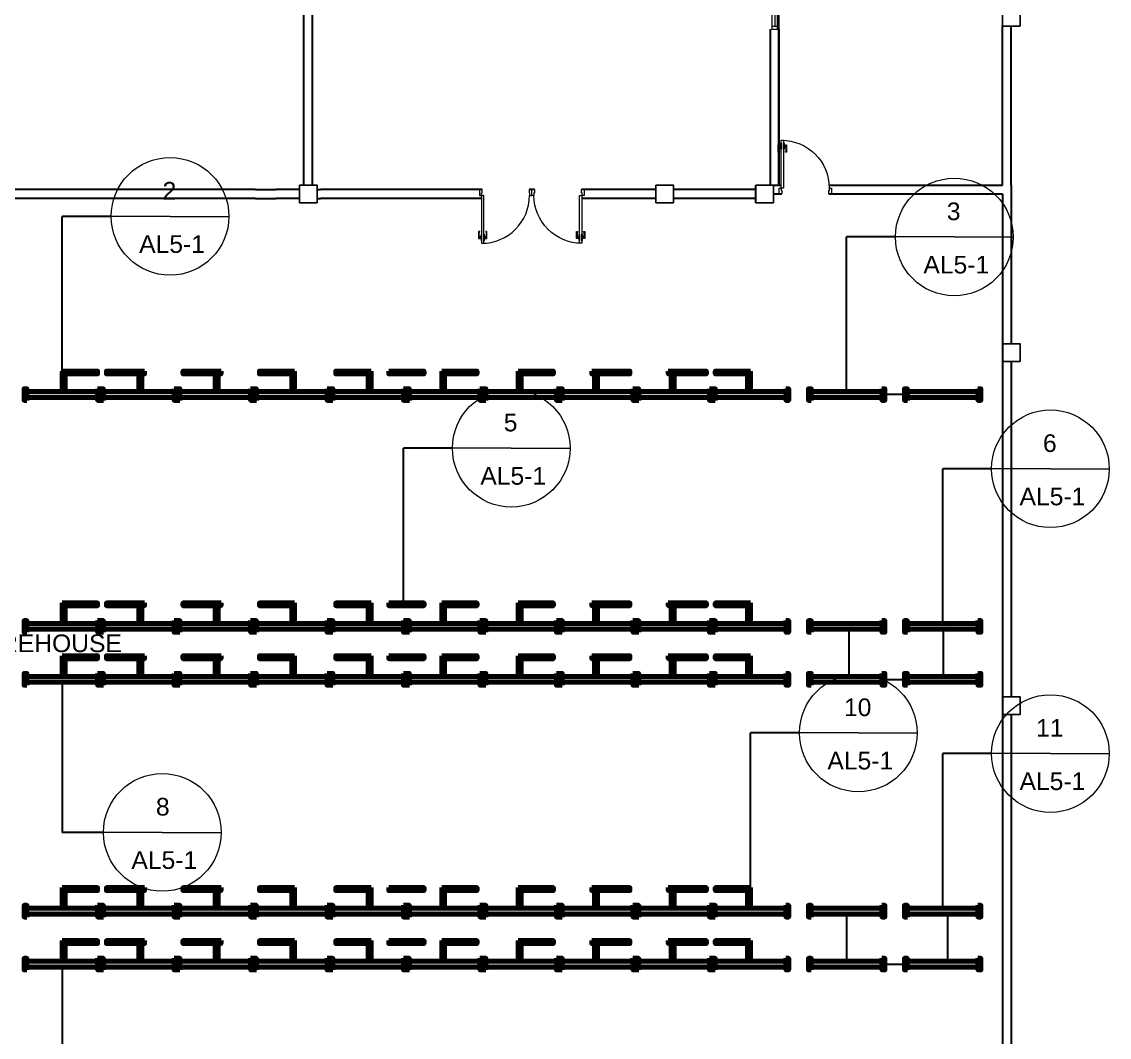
# Model space of a CAD drawing. Header units: millimetres. Extents: x 3339 to 2017737, y 4955 to 2748989.
# Drawn here: x 1320261 to 1338748, y 1545168 to 1562428 of the extents above; entities that cross this region are included whole.
import ezdxf

# ---------------------------------------------------------------- set-up
doc = ezdxf.new("R2010")
doc.units = ezdxf.units.MM
doc.header["$LTSCALE"] = 30
doc.linetypes.add('DASHEDX2', pattern=[38.1, 25.4, -12.7])
for name, color, linetype, lineweight in [('A-DETL-GENF', 92, 'Continuous', 13), ('A-DOOR', 31, 'Continuous', 13), ('A-GLAZ', 151, 'Continuous', 13), ('LIGHTING LAYOUT', 8, 'Continuous', 30), ('LL BLK', 250, 'Continuous', 211), ('LL BLK 2', 1, 'Continuous', 30), ('LL LINE', 1, 'DASHEDX2', 30), ('PANNEL', 255, 'Continuous', 5), ('T-WAL', 4, 'Continuous', 5)]:
    doc.layers.add(name, color=color, linetype=linetype, lineweight=lineweight)
doc.layers.add('POSTE', color=50, linetype='Continuous')
doc.styles.get("Standard").update_dxf_attribs({"font": 'arial.ttf'})
doc.dimstyles.new('ISO-25', dxfattribs={"dimtxt": 1000, "dimasz": 600, "dimexe": 1.25, "dimexo": 0.625, "dimtad": 1, "dimtxsty": 'Standard', "dimblk": 'ARCHTICK', "dimcen": 2.5, "dimclrd": 4, "dimadec": 0, "dimazin": 0, "dimtfac": 1, "dimtmove": 0, "dimatfit": 3, "dimfxl": 1, "dimarcsym": 0})

# ---------------------------------------------------------------- blocks, each defined once
blk = doc.blocks.new('POSTE.COM')
at = {"layer": 'POSTE'}
blk.add_lwpolyline([(-300, 300), (0, 300), (0, 0), (-300, 0)], close=True, dxfattribs=at)
blk = doc.blocks.new('POSTE bot left')
at = {"layer": 'POSTE'}
blk.add_lwpolyline([(0, 300), (300, 300), (300, 0), (0, 0)], close=True, dxfattribs=at)
blk = doc.blocks.new('Poste 3')
at = {"layer": 'POSTE'}
blk.add_lwpolyline([(0, 0), (300, 0), (300, -300), (0, -300)], close=True, dxfattribs=at)
blk = doc.blocks.new('D4')
at = {"layer": 'A-DETL-GENF'}
for p, q in [((-1072, -29), (-1072, -112)), ((-1052, -29), (-1072, -29)), ((-1060, -41), (-1072, -30)), ((-1072, -112), (-1060, -112)), ((-1059, -112), (-1072, -112)), ((-1072, -112), (-1072, -150)), ((-1072, -150), (-1059, -150)), ((-1060, -112), (-1060, -41)), ((-1060, -41), (-1052, -41)), ((-1059, -150), (-1059, -112)), ((-1059, -115), (-1059, -147)), ((-1027, -115), (-1059, -115)), ((-1059, -147), (-1027, -147)), ((-1052, -41), (-1052, -29)), ((-1021, -74), (-1027, -80)), ((-1027, -80), (-1027, -182)), ((-1027, -147), (-1027, -115)), ((-1027, -182), (-1021, -188)), ((-1021, -188), (-1021, -74)), ((-974, -80), (-981, -74)), ((-981, -74), (-981, -188)), ((-981, -188), (-974, -182)), ((-974, -182), (-974, -80)), ((-943, -115), (-974, -115)), ((-974, -115), (-974, -147)), ((-974, -147), (-943, -147)), ((-930, -29), (-949, -29)), ((-949, -29), (-949, -41)), ((-949, -41), (-941, -41)), ((-943, -112), (-943, -150)), ((-930, -112), (-943, -112)), ((-943, -147), (-943, -115)), ((-943, -150), (-930, -150)), ((-941, -41), (-930, -30)), ((-941, -41), (-941, -112)), ((-941, -112), (-930, -112)), ((-930, -112), (-930, -29)), ((-930, -150), (-930, -112))]:
    blk.add_line(p, q, dxfattribs=at)
at = {"layer": 'A-DOOR', "lineweight": 18}
for p, q in [((-1059, 683), (-1024, 683)), ((-1014, 683), (-1059, 683)), ((-1059, 683), (-1059, 583)), ((-1059, 583), (-1024, 583)), ((-1024, 583), (-1024, 626)), ((-1024, 626), (-1014, 626)), ((-981, 583), (-1021, 583)), ((-1021, 583), (-1021, -231)), ((-1014, 626), (-1014, 683)), ((-981, -231), (-981, 583)), ((-169, 683), (-214, 683)), ((-214, 683), (-214, 626)), ((-214, 626), (-204, 626)), ((-204, 683), (-169, 683)), ((-204, 626), (-204, 583)), ((-204, 583), (-169, 583)), ((-169, 583), (-169, 683)), ((-1021, -231), (-981, -231))]:
    blk.add_line(p, q, dxfattribs=at)
at = {"layer": 'A-DOOR'}
blk.add_arc((-1021, 583), 814, 270, 0, dxfattribs=at)
blk = doc.blocks.new('DOOR')
at = {"layer": 'A-DOOR', "xscale": -1}
blk.add_blockref('D4', (-1059, -683), dxfattribs=at)
blk = doc.blocks.new('D2')
at = {"layer": 'T-WAL', "xscale": -1, "rotation": 270}
blk.add_blockref('DOOR', (0, 0), dxfattribs=at)
at = {"layer": 'T-WAL', "rotation": 270}
blk.add_blockref('DOOR', (0, -1780), dxfattribs=at)
blk = doc.blocks.new('W1')
at = {"layer": 'A-GLAZ'}
for p, q in [((100, 650), (0, 650)), ((50, 50), (50, 650)), ((100, 50), (0, 50)), ((100, 0), (0, 0))]:
    blk.add_line(p, q, dxfattribs=at)
blk.add_lwpolyline([(100, 0), (100, 700), (0, 700), (0, 0)], dxfattribs=at)
blk = doc.blocks.new('_ArchTick')
at = {"color": 0, "linetype": 'ByBlock', "const_width": 0.15}
blk.add_lwpolyline([(-0.5, -0.5), (0.5, 0.5)], dxfattribs=at)
blk = doc.blocks.new('*D231')
at = {"layer": 'Defpoints', "color": 0, "transparency": 16777216}
for p in [(1336931, 1585194), (1333131, 1559651), (1336931, 1559651)]:
    blk.add_point(p, dxfattribs=at)
at = {"layer": 'LIGHTING LAYOUT', "color": 0, "lineweight": -2, "transparency": 16777216}
for p, q in [((1333131, 1559652), (1333131, 1585195)), ((1336931, 1559652), (1336931, 1585195))]:
    blk.add_line(p, q, dxfattribs=at)
at = {"layer": 'LIGHTING LAYOUT', "color": 4, "lineweight": -2, "transparency": 16777216}
blk.add_line((1333131, 1585194), (1336931, 1585194), dxfattribs=at)
at = {"layer": 'LIGHTING LAYOUT', "color": 4, "lineweight": -2, "transparency": 16777216, "xscale": 600, "yscale": 600, "zscale": 600, "rotation": 180}
blk.add_blockref('_ArchTick', (1333131, 1585194), dxfattribs=at)
at = {"layer": 'LIGHTING LAYOUT', "color": 4, "lineweight": -2, "transparency": 16777216, "xscale": 600, "yscale": 600, "zscale": 600}
blk.add_blockref('_ArchTick', (1336931, 1585194), dxfattribs=at)
at = {"layer": 'LIGHTING LAYOUT', "color": 0, "transparency": 16777216, "insert": (1335031, 1585706), "char_height": 1000, "attachment_point": 5}
blk.add_mtext('3800', dxfattribs=at)
blk = doc.blocks.new('LL')
at = {"layer": 'LL BLK'}
h = blk.add_hatch(color=256, dxfattribs=at)
h.dxf.hatch_style = 1
h.paths.add_polyline_path([(50, 0), (0, 0), (0, -200), (50, -200), (50, -150)])
h.paths.add_polyline_path([(1250, -150), (1250, -50), (50, -50), (50, -150)])
h.paths.add_polyline_path([(1300, 0), (1250, 0), (1250, -200), (1300, -200)])
blk.add_line((50, -150), (50, -200), dxfattribs=at)
blk.add_lwpolyline([(50, -200), (0, -200), (0, 0), (50, 0), (50, -150)], dxfattribs=at)
for points in [[(1250, 0), (1300, 0), (1300, -200), (1250, -200)], [(50, -50), (1250, -50), (1250, -150), (50, -150)]]:
    blk.add_lwpolyline(points, close=True, dxfattribs=at)

msp = doc.modelspace()

# ---------------------------------------------------------------- hatches: boundary and pattern name
at = {"layer": 'LL BLK'}
h = msp.add_hatch(color=256, dxfattribs=at)
h.dxf.hatch_style = 1
h.paths.add_polyline_path([(1320999.934, 1556441.263), (1320949.934, 1556441.263), (1320949.934, 1556141.263), (1320999.934, 1556141.263)])
h.paths.add_polyline_path([(1321549.934, 1556491.263), (1320949.934, 1556491.263), (1320949.934, 1556441.263), (1320999.934, 1556441.263), (1321549.934, 1556441.263)])
h = msp.add_hatch(color=256, dxfattribs=at)
h.dxf.hatch_style = 1
h.paths.add_polyline_path([(1322249.934, 1556441.263), (1322299.934, 1556441.263), (1322299.934, 1556141.263), (1322249.934, 1556141.263)])
h.paths.add_polyline_path([(1321699.934, 1556491.263), (1322299.934, 1556491.263), (1322299.934, 1556441.263), (1322249.934, 1556441.263), (1321699.934, 1556441.263)])
h = msp.add_hatch(color=256, dxfattribs=at)
h.dxf.hatch_style = 1
h.paths.add_polyline_path([(1322349.934, 1556491.263), (1322299.934, 1556491.263), (1322299.934, 1556441.263), (1322349.934, 1556441.263)])
h = msp.add_hatch(color=256, dxfattribs=at)
h.dxf.hatch_style = 1
h.paths.add_polyline_path([(1323549.934, 1556441.263), (1323599.934, 1556441.263), (1323599.934, 1556141.263), (1323549.934, 1556141.263)])
h.paths.add_polyline_path([(1322999.934, 1556491.263), (1323599.934, 1556491.263), (1323599.934, 1556441.263), (1323549.934, 1556441.263), (1322999.934, 1556441.263)])
h = msp.add_hatch(color=256, dxfattribs=at)
h.dxf.hatch_style = 1
h.paths.add_polyline_path([(1323649.934, 1556491.263), (1323599.934, 1556491.263), (1323599.934, 1556441.263), (1323649.934, 1556441.263)])
h = msp.add_hatch(color=256, dxfattribs=at)
h.dxf.hatch_style = 1
h.paths.add_polyline_path([(1324849.934, 1556441.263), (1324899.934, 1556441.263), (1324899.934, 1556141.263), (1324849.934, 1556141.263)])
h.paths.add_polyline_path([(1324299.934, 1556491.263), (1324899.934, 1556491.263), (1324899.934, 1556441.263), (1324849.934, 1556441.263), (1324299.934, 1556441.263)])
h = msp.add_hatch(color=256, dxfattribs=at)
h.dxf.hatch_style = 1
h.paths.add_polyline_path([(1326149.934, 1556441.263), (1326199.934, 1556441.263), (1326199.934, 1556141.263), (1326149.934, 1556141.263)])
h.paths.add_polyline_path([(1325599.934, 1556491.263), (1326199.934, 1556491.263), (1326199.934, 1556441.263), (1326149.934, 1556441.263), (1325599.934, 1556441.263)])
h = msp.add_hatch(color=256, dxfattribs=at)
h.dxf.hatch_style = 1
h.paths.add_polyline_path([(1326499.934, 1556441.263), (1327099.934, 1556441.263), (1327099.934, 1556491.263), (1326499.934, 1556491.263)])
h = msp.add_hatch(color=256, dxfattribs=at)
h.dxf.hatch_style = 1
h.paths.add_polyline_path([(1327449.934, 1556441.263), (1327399.934, 1556441.263), (1327399.934, 1556141.263), (1327449.934, 1556141.263)])
h.paths.add_polyline_path([(1327999.934, 1556491.263), (1327399.934, 1556491.263), (1327399.934, 1556441.263), (1327449.934, 1556441.263), (1327999.934, 1556441.263)])
h = msp.add_hatch(color=256, dxfattribs=at)
h.dxf.hatch_style = 1
h.paths.add_polyline_path([(1328749.934, 1556441.263), (1328699.934, 1556441.263), (1328699.934, 1556141.263), (1328749.934, 1556141.263)])
h.paths.add_polyline_path([(1329299.934, 1556491.263), (1328699.934, 1556491.263), (1328699.934, 1556441.263), (1328749.934, 1556441.263), (1329299.934, 1556441.263)])
h = msp.add_hatch(color=256, dxfattribs=at)
h.dxf.hatch_style = 1
h.paths.add_polyline_path([(1329949.934, 1556441.263), (1329999.934, 1556441.263), (1329999.934, 1556491.263), (1329949.934, 1556491.263)])
h = msp.add_hatch(color=256, dxfattribs=at)
h.dxf.hatch_style = 1
h.paths.add_polyline_path([(1330049.934, 1556441.263), (1329999.934, 1556441.263), (1329999.934, 1556141.263), (1330049.934, 1556141.263)])
h.paths.add_polyline_path([(1330599.934, 1556491.263), (1329999.934, 1556491.263), (1329999.934, 1556441.263), (1330049.934, 1556441.263), (1330599.934, 1556441.263)])
h = msp.add_hatch(color=256, dxfattribs=at)
h.dxf.hatch_style = 1
h.paths.add_polyline_path([(1331249.934, 1556441.263), (1331299.934, 1556441.263), (1331299.934, 1556491.263), (1331249.934, 1556491.263)])
h = msp.add_hatch(color=256, dxfattribs=at)
h.dxf.hatch_style = 1
h.paths.add_polyline_path([(1331349.934, 1556441.263), (1331299.934, 1556441.263), (1331299.934, 1556141.263), (1331349.934, 1556141.263)])
h.paths.add_polyline_path([(1331899.934, 1556491.263), (1331299.934, 1556491.263), (1331299.934, 1556441.263), (1331349.934, 1556441.263), (1331899.934, 1556441.263)])
h = msp.add_hatch(color=256, dxfattribs=at)
h.dxf.hatch_style = 1
h.paths.add_polyline_path([(1332599.934, 1556441.263), (1332649.934, 1556441.263), (1332649.934, 1556141.263), (1332599.934, 1556141.263)])
h.paths.add_polyline_path([(1332049.934, 1556491.263), (1332649.934, 1556491.263), (1332649.934, 1556441.263), (1332599.934, 1556441.263), (1332049.934, 1556441.263)])
h = msp.add_hatch(color=256, dxfattribs=at)
h.dxf.hatch_style = 1
h.paths.add_polyline_path([(1320999.934, 1552501.263), (1320949.934, 1552501.263), (1320949.934, 1552201.263), (1320999.934, 1552201.263)])
h.paths.add_polyline_path([(1321549.934, 1552551.263), (1320949.934, 1552551.263), (1320949.934, 1552501.263), (1320999.934, 1552501.263), (1321549.934, 1552501.263)])
h = msp.add_hatch(color=256, dxfattribs=at)
h.dxf.hatch_style = 1
h.paths.add_polyline_path([(1322249.934, 1552501.263), (1322299.934, 1552501.263), (1322299.934, 1552201.263), (1322249.934, 1552201.263)])
h.paths.add_polyline_path([(1321699.934, 1552551.263), (1322299.934, 1552551.263), (1322299.934, 1552501.263), (1322249.934, 1552501.263), (1321699.934, 1552501.263)])
h = msp.add_hatch(color=256, dxfattribs=at)
h.dxf.hatch_style = 1
h.paths.add_polyline_path([(1322349.934, 1552551.263), (1322299.934, 1552551.263), (1322299.934, 1552501.263), (1322349.934, 1552501.263)])
h = msp.add_hatch(color=256, dxfattribs=at)
h.dxf.hatch_style = 1
h.paths.add_polyline_path([(1323549.934, 1552501.263), (1323599.934, 1552501.263), (1323599.934, 1552201.263), (1323549.934, 1552201.263)])
h.paths.add_polyline_path([(1322999.934, 1552551.263), (1323599.934, 1552551.263), (1323599.934, 1552501.263), (1323549.934, 1552501.263), (1322999.934, 1552501.263)])
h = msp.add_hatch(color=256, dxfattribs=at)
h.dxf.hatch_style = 1
h.paths.add_polyline_path([(1323649.934, 1552551.263), (1323599.934, 1552551.263), (1323599.934, 1552501.263), (1323649.934, 1552501.263)])
h = msp.add_hatch(color=256, dxfattribs=at)
h.dxf.hatch_style = 1
h.paths.add_polyline_path([(1324849.934, 1552501.263), (1324899.934, 1552501.263), (1324899.934, 1552201.263), (1324849.934, 1552201.263)])
h.paths.add_polyline_path([(1324299.934, 1552551.263), (1324899.934, 1552551.263), (1324899.934, 1552501.263), (1324849.934, 1552501.263), (1324299.934, 1552501.263)])
h = msp.add_hatch(color=256, dxfattribs=at)
h.dxf.hatch_style = 1
h.paths.add_polyline_path([(1326149.934, 1552501.263), (1326199.934, 1552501.263), (1326199.934, 1552201.263), (1326149.934, 1552201.263)])
h.paths.add_polyline_path([(1325599.934, 1552551.263), (1326199.934, 1552551.263), (1326199.934, 1552501.263), (1326149.934, 1552501.263), (1325599.934, 1552501.263)])
h = msp.add_hatch(color=256, dxfattribs=at)
h.dxf.hatch_style = 1
h.paths.add_polyline_path([(1326499.934, 1552501.263), (1327099.934, 1552501.263), (1327099.934, 1552551.263), (1326499.934, 1552551.263)])
h = msp.add_hatch(color=256, dxfattribs=at)
h.dxf.hatch_style = 1
h.paths.add_polyline_path([(1327449.934, 1552501.263), (1327399.934, 1552501.263), (1327399.934, 1552201.263), (1327449.934, 1552201.263)])
h.paths.add_polyline_path([(1327999.934, 1552551.263), (1327399.934, 1552551.263), (1327399.934, 1552501.263), (1327449.934, 1552501.263), (1327999.934, 1552501.263)])
h = msp.add_hatch(color=256, dxfattribs=at)
h.dxf.hatch_style = 1
h.paths.add_polyline_path([(1328749.934, 1552501.263), (1328699.934, 1552501.263), (1328699.934, 1552201.263), (1328749.934, 1552201.263)])
h.paths.add_polyline_path([(1329299.934, 1552551.263), (1328699.934, 1552551.263), (1328699.934, 1552501.263), (1328749.934, 1552501.263), (1329299.934, 1552501.263)])
h = msp.add_hatch(color=256, dxfattribs=at)
h.dxf.hatch_style = 1
h.paths.add_polyline_path([(1329949.934, 1552501.263), (1329999.934, 1552501.263), (1329999.934, 1552551.263), (1329949.934, 1552551.263)])
h = msp.add_hatch(color=256, dxfattribs=at)
h.dxf.hatch_style = 1
h.paths.add_polyline_path([(1330049.934, 1552501.263), (1329999.934, 1552501.263), (1329999.934, 1552201.263), (1330049.934, 1552201.263)])
h.paths.add_polyline_path([(1330599.934, 1552551.263), (1329999.934, 1552551.263), (1329999.934, 1552501.263), (1330049.934, 1552501.263), (1330599.934, 1552501.263)])
h = msp.add_hatch(color=256, dxfattribs=at)
h.dxf.hatch_style = 1
h.paths.add_polyline_path([(1331249.934, 1552501.263), (1331299.934, 1552501.263), (1331299.934, 1552551.263), (1331249.934, 1552551.263)])
h = msp.add_hatch(color=256, dxfattribs=at)
h.dxf.hatch_style = 1
h.paths.add_polyline_path([(1331349.934, 1552501.263), (1331299.934, 1552501.263), (1331299.934, 1552201.263), (1331349.934, 1552201.263)])
h.paths.add_polyline_path([(1331899.934, 1552551.263), (1331299.934, 1552551.263), (1331299.934, 1552501.263), (1331349.934, 1552501.263), (1331899.934, 1552501.263)])
h = msp.add_hatch(color=256, dxfattribs=at)
h.dxf.hatch_style = 1
h.paths.add_polyline_path([(1332599.934, 1552501.263), (1332649.934, 1552501.263), (1332649.934, 1552201.263), (1332599.934, 1552201.263)])
h.paths.add_polyline_path([(1332049.934, 1552551.263), (1332649.934, 1552551.263), (1332649.934, 1552501.263), (1332599.934, 1552501.263), (1332049.934, 1552501.263)])
h = msp.add_hatch(color=256, dxfattribs=at)
h.dxf.hatch_style = 1
h.paths.add_polyline_path([(1320999.934, 1551601.263), (1320949.934, 1551601.263), (1320949.934, 1551301.263), (1320999.934, 1551301.263)])
h.paths.add_polyline_path([(1321549.934, 1551651.263), (1320949.934, 1551651.263), (1320949.934, 1551601.263), (1320999.934, 1551601.263), (1321549.934, 1551601.263)])
h = msp.add_hatch(color=256, dxfattribs=at)
h.dxf.hatch_style = 1
h.paths.add_polyline_path([(1322249.934, 1551601.263), (1322299.934, 1551601.263), (1322299.934, 1551301.263), (1322249.934, 1551301.263)])
h.paths.add_polyline_path([(1321699.934, 1551651.263), (1322299.934, 1551651.263), (1322299.934, 1551601.263), (1322249.934, 1551601.263), (1321699.934, 1551601.263)])
h = msp.add_hatch(color=256, dxfattribs=at)
h.dxf.hatch_style = 1
h.paths.add_polyline_path([(1322349.934, 1551651.263), (1322299.934, 1551651.263), (1322299.934, 1551601.263), (1322349.934, 1551601.263)])
h = msp.add_hatch(color=256, dxfattribs=at)
h.dxf.hatch_style = 1
h.paths.add_polyline_path([(1323549.934, 1551601.263), (1323599.934, 1551601.263), (1323599.934, 1551301.263), (1323549.934, 1551301.263)])
h.paths.add_polyline_path([(1322999.934, 1551651.263), (1323599.934, 1551651.263), (1323599.934, 1551601.263), (1323549.934, 1551601.263), (1322999.934, 1551601.263)])
h = msp.add_hatch(color=256, dxfattribs=at)
h.dxf.hatch_style = 1
h.paths.add_polyline_path([(1323649.934, 1551651.263), (1323599.934, 1551651.263), (1323599.934, 1551601.263), (1323649.934, 1551601.263)])
h = msp.add_hatch(color=256, dxfattribs=at)
h.dxf.hatch_style = 1
h.paths.add_polyline_path([(1324849.934, 1551601.263), (1324899.934, 1551601.263), (1324899.934, 1551301.263), (1324849.934, 1551301.263)])
h.paths.add_polyline_path([(1324299.934, 1551651.263), (1324899.934, 1551651.263), (1324899.934, 1551601.263), (1324849.934, 1551601.263), (1324299.934, 1551601.263)])
h = msp.add_hatch(color=256, dxfattribs=at)
h.dxf.hatch_style = 1
h.paths.add_polyline_path([(1326149.934, 1551601.263), (1326199.934, 1551601.263), (1326199.934, 1551301.263), (1326149.934, 1551301.263)])
h.paths.add_polyline_path([(1325599.934, 1551651.263), (1326199.934, 1551651.263), (1326199.934, 1551601.263), (1326149.934, 1551601.263), (1325599.934, 1551601.263)])
h = msp.add_hatch(color=256, dxfattribs=at)
h.dxf.hatch_style = 1
h.paths.add_polyline_path([(1326499.934, 1551601.263), (1327099.934, 1551601.263), (1327099.934, 1551651.263), (1326499.934, 1551651.263)])
h = msp.add_hatch(color=256, dxfattribs=at)
h.dxf.hatch_style = 1
h.paths.add_polyline_path([(1327449.934, 1551601.263), (1327399.934, 1551601.263), (1327399.934, 1551301.263), (1327449.934, 1551301.263)])
h.paths.add_polyline_path([(1327999.934, 1551651.263), (1327399.934, 1551651.263), (1327399.934, 1551601.263), (1327449.934, 1551601.263), (1327999.934, 1551601.263)])
h = msp.add_hatch(color=256, dxfattribs=at)
h.dxf.hatch_style = 1
h.paths.add_polyline_path([(1328749.934, 1551601.263), (1328699.934, 1551601.263), (1328699.934, 1551301.263), (1328749.934, 1551301.263)])
h.paths.add_polyline_path([(1329299.934, 1551651.263), (1328699.934, 1551651.263), (1328699.934, 1551601.263), (1328749.934, 1551601.263), (1329299.934, 1551601.263)])
h = msp.add_hatch(color=256, dxfattribs=at)
h.dxf.hatch_style = 1
h.paths.add_polyline_path([(1329949.934, 1551601.263), (1329999.934, 1551601.263), (1329999.934, 1551651.263), (1329949.934, 1551651.263)])
h = msp.add_hatch(color=256, dxfattribs=at)
h.dxf.hatch_style = 1
h.paths.add_polyline_path([(1330049.934, 1551601.263), (1329999.934, 1551601.263), (1329999.934, 1551301.263), (1330049.934, 1551301.263)])
h.paths.add_polyline_path([(1330599.934, 1551651.263), (1329999.934, 1551651.263), (1329999.934, 1551601.263), (1330049.934, 1551601.263), (1330599.934, 1551601.263)])
h = msp.add_hatch(color=256, dxfattribs=at)
h.dxf.hatch_style = 1
h.paths.add_polyline_path([(1331249.934, 1551601.263), (1331299.934, 1551601.263), (1331299.934, 1551651.263), (1331249.934, 1551651.263)])
h = msp.add_hatch(color=256, dxfattribs=at)
h.dxf.hatch_style = 1
h.paths.add_polyline_path([(1331349.934, 1551601.263), (1331299.934, 1551601.263), (1331299.934, 1551301.263), (1331349.934, 1551301.263)])
h.paths.add_polyline_path([(1331899.934, 1551651.263), (1331299.934, 1551651.263), (1331299.934, 1551601.263), (1331349.934, 1551601.263), (1331899.934, 1551601.263)])
h = msp.add_hatch(color=256, dxfattribs=at)
h.dxf.hatch_style = 1
h.paths.add_polyline_path([(1332599.934, 1551601.263), (1332649.934, 1551601.263), (1332649.934, 1551301.263), (1332599.934, 1551301.263)])
h.paths.add_polyline_path([(1332049.934, 1551651.263), (1332649.934, 1551651.263), (1332649.934, 1551601.263), (1332599.934, 1551601.263), (1332049.934, 1551601.263)])
h = msp.add_hatch(color=256, dxfattribs=at)
h.dxf.hatch_style = 1
h.paths.add_polyline_path([(1320999.934, 1547661.263), (1320949.934, 1547661.263), (1320949.934, 1547361.263), (1320999.934, 1547361.263)])
h.paths.add_polyline_path([(1321549.934, 1547711.263), (1320949.934, 1547711.263), (1320949.934, 1547661.263), (1320999.934, 1547661.263), (1321549.934, 1547661.263)])
h = msp.add_hatch(color=256, dxfattribs=at)
h.dxf.hatch_style = 1
h.paths.add_polyline_path([(1322249.934, 1547661.263), (1322299.934, 1547661.263), (1322299.934, 1547361.263), (1322249.934, 1547361.263)])
h.paths.add_polyline_path([(1321699.934, 1547711.263), (1322299.934, 1547711.263), (1322299.934, 1547661.263), (1322249.934, 1547661.263), (1321699.934, 1547661.263)])
h = msp.add_hatch(color=256, dxfattribs=at)
h.dxf.hatch_style = 1
h.paths.add_polyline_path([(1322349.934, 1547711.263), (1322299.934, 1547711.263), (1322299.934, 1547661.263), (1322349.934, 1547661.263)])
h = msp.add_hatch(color=256, dxfattribs=at)
h.dxf.hatch_style = 1
h.paths.add_polyline_path([(1323549.934, 1547661.263), (1323599.934, 1547661.263), (1323599.934, 1547361.263), (1323549.934, 1547361.263)])
h.paths.add_polyline_path([(1322999.934, 1547711.263), (1323599.934, 1547711.263), (1323599.934, 1547661.263), (1323549.934, 1547661.263), (1322999.934, 1547661.263)])
h = msp.add_hatch(color=256, dxfattribs=at)
h.dxf.hatch_style = 1
h.paths.add_polyline_path([(1323649.934, 1547711.263), (1323599.934, 1547711.263), (1323599.934, 1547661.263), (1323649.934, 1547661.263)])
h = msp.add_hatch(color=256, dxfattribs=at)
h.dxf.hatch_style = 1
h.paths.add_polyline_path([(1324849.934, 1547661.263), (1324899.934, 1547661.263), (1324899.934, 1547361.263), (1324849.934, 1547361.263)])
h.paths.add_polyline_path([(1324299.934, 1547711.263), (1324899.934, 1547711.263), (1324899.934, 1547661.263), (1324849.934, 1547661.263), (1324299.934, 1547661.263)])
h = msp.add_hatch(color=256, dxfattribs=at)
h.dxf.hatch_style = 1
h.paths.add_polyline_path([(1326149.934, 1547661.263), (1326199.934, 1547661.263), (1326199.934, 1547361.263), (1326149.934, 1547361.263)])
h.paths.add_polyline_path([(1325599.934, 1547711.263), (1326199.934, 1547711.263), (1326199.934, 1547661.263), (1326149.934, 1547661.263), (1325599.934, 1547661.263)])
h = msp.add_hatch(color=256, dxfattribs=at)
h.dxf.hatch_style = 1
h.paths.add_polyline_path([(1326499.934, 1547661.263), (1327099.934, 1547661.263), (1327099.934, 1547711.263), (1326499.934, 1547711.263)])
h = msp.add_hatch(color=256, dxfattribs=at)
h.dxf.hatch_style = 1
h.paths.add_polyline_path([(1327449.934, 1547661.263), (1327399.934, 1547661.263), (1327399.934, 1547361.263), (1327449.934, 1547361.263)])
h.paths.add_polyline_path([(1327999.934, 1547711.263), (1327399.934, 1547711.263), (1327399.934, 1547661.263), (1327449.934, 1547661.263), (1327999.934, 1547661.263)])
h = msp.add_hatch(color=256, dxfattribs=at)
h.dxf.hatch_style = 1
h.paths.add_polyline_path([(1328749.934, 1547661.263), (1328699.934, 1547661.263), (1328699.934, 1547361.263), (1328749.934, 1547361.263)])
h.paths.add_polyline_path([(1329299.934, 1547711.263), (1328699.934, 1547711.263), (1328699.934, 1547661.263), (1328749.934, 1547661.263), (1329299.934, 1547661.263)])
h = msp.add_hatch(color=256, dxfattribs=at)
h.dxf.hatch_style = 1
h.paths.add_polyline_path([(1329949.934, 1547661.263), (1329999.934, 1547661.263), (1329999.934, 1547711.263), (1329949.934, 1547711.263)])
h = msp.add_hatch(color=256, dxfattribs=at)
h.dxf.hatch_style = 1
h.paths.add_polyline_path([(1330049.934, 1547661.263), (1329999.934, 1547661.263), (1329999.934, 1547361.263), (1330049.934, 1547361.263)])
h.paths.add_polyline_path([(1330599.934, 1547711.263), (1329999.934, 1547711.263), (1329999.934, 1547661.263), (1330049.934, 1547661.263), (1330599.934, 1547661.263)])
h = msp.add_hatch(color=256, dxfattribs=at)
h.dxf.hatch_style = 1
h.paths.add_polyline_path([(1331249.934, 1547661.263), (1331299.934, 1547661.263), (1331299.934, 1547711.263), (1331249.934, 1547711.263)])
h = msp.add_hatch(color=256, dxfattribs=at)
h.dxf.hatch_style = 1
h.paths.add_polyline_path([(1331349.934, 1547661.263), (1331299.934, 1547661.263), (1331299.934, 1547361.263), (1331349.934, 1547361.263)])
h.paths.add_polyline_path([(1331899.934, 1547711.263), (1331299.934, 1547711.263), (1331299.934, 1547661.263), (1331349.934, 1547661.263), (1331899.934, 1547661.263)])
h = msp.add_hatch(color=256, dxfattribs=at)
h.dxf.hatch_style = 1
h.paths.add_polyline_path([(1332599.934, 1547661.263), (1332649.934, 1547661.263), (1332649.934, 1547361.263), (1332599.934, 1547361.263)])
h.paths.add_polyline_path([(1332049.934, 1547711.263), (1332649.934, 1547711.263), (1332649.934, 1547661.263), (1332599.934, 1547661.263), (1332049.934, 1547661.263)])
h = msp.add_hatch(color=256, dxfattribs=at)
h.dxf.hatch_style = 1
h.paths.add_polyline_path([(1320999.934, 1546761.263), (1320949.934, 1546761.263), (1320949.934, 1546461.263), (1320999.934, 1546461.263)])
h.paths.add_polyline_path([(1321549.934, 1546811.263), (1320949.934, 1546811.263), (1320949.934, 1546761.263), (1320999.934, 1546761.263), (1321549.934, 1546761.263)])
h = msp.add_hatch(color=256, dxfattribs=at)
h.dxf.hatch_style = 1
h.paths.add_polyline_path([(1322249.934, 1546761.263), (1322299.934, 1546761.263), (1322299.934, 1546461.263), (1322249.934, 1546461.263)])
h.paths.add_polyline_path([(1321699.934, 1546811.263), (1322299.934, 1546811.263), (1322299.934, 1546761.263), (1322249.934, 1546761.263), (1321699.934, 1546761.263)])
h = msp.add_hatch(color=256, dxfattribs=at)
h.dxf.hatch_style = 1
h.paths.add_polyline_path([(1322349.934, 1546811.263), (1322299.934, 1546811.263), (1322299.934, 1546761.263), (1322349.934, 1546761.263)])
h = msp.add_hatch(color=256, dxfattribs=at)
h.dxf.hatch_style = 1
h.paths.add_polyline_path([(1323549.934, 1546761.263), (1323599.934, 1546761.263), (1323599.934, 1546461.263), (1323549.934, 1546461.263)])
h.paths.add_polyline_path([(1322999.934, 1546811.263), (1323599.934, 1546811.263), (1323599.934, 1546761.263), (1323549.934, 1546761.263), (1322999.934, 1546761.263)])
h = msp.add_hatch(color=256, dxfattribs=at)
h.dxf.hatch_style = 1
h.paths.add_polyline_path([(1323649.934, 1546811.263), (1323599.934, 1546811.263), (1323599.934, 1546761.263), (1323649.934, 1546761.263)])
h = msp.add_hatch(color=256, dxfattribs=at)
h.dxf.hatch_style = 1
h.paths.add_polyline_path([(1324849.934, 1546761.263), (1324899.934, 1546761.263), (1324899.934, 1546461.263), (1324849.934, 1546461.263)])
h.paths.add_polyline_path([(1324299.934, 1546811.263), (1324899.934, 1546811.263), (1324899.934, 1546761.263), (1324849.934, 1546761.263), (1324299.934, 1546761.263)])
h = msp.add_hatch(color=256, dxfattribs=at)
h.dxf.hatch_style = 1
h.paths.add_polyline_path([(1326149.934, 1546761.263), (1326199.934, 1546761.263), (1326199.934, 1546461.263), (1326149.934, 1546461.263)])
h.paths.add_polyline_path([(1325599.934, 1546811.263), (1326199.934, 1546811.263), (1326199.934, 1546761.263), (1326149.934, 1546761.263), (1325599.934, 1546761.263)])
h = msp.add_hatch(color=256, dxfattribs=at)
h.dxf.hatch_style = 1
h.paths.add_polyline_path([(1326499.934, 1546761.263), (1327099.934, 1546761.263), (1327099.934, 1546811.263), (1326499.934, 1546811.263)])
h = msp.add_hatch(color=256, dxfattribs=at)
h.dxf.hatch_style = 1
h.paths.add_polyline_path([(1327449.934, 1546761.263), (1327399.934, 1546761.263), (1327399.934, 1546461.263), (1327449.934, 1546461.263)])
h.paths.add_polyline_path([(1327999.934, 1546811.263), (1327399.934, 1546811.263), (1327399.934, 1546761.263), (1327449.934, 1546761.263), (1327999.934, 1546761.263)])
h = msp.add_hatch(color=256, dxfattribs=at)
h.dxf.hatch_style = 1
h.paths.add_polyline_path([(1328749.934, 1546761.263), (1328699.934, 1546761.263), (1328699.934, 1546461.263), (1328749.934, 1546461.263)])
h.paths.add_polyline_path([(1329299.934, 1546811.263), (1328699.934, 1546811.263), (1328699.934, 1546761.263), (1328749.934, 1546761.263), (1329299.934, 1546761.263)])
h = msp.add_hatch(color=256, dxfattribs=at)
h.dxf.hatch_style = 1
h.paths.add_polyline_path([(1329949.934, 1546761.263), (1329999.934, 1546761.263), (1329999.934, 1546811.263), (1329949.934, 1546811.263)])
h = msp.add_hatch(color=256, dxfattribs=at)
h.dxf.hatch_style = 1
h.paths.add_polyline_path([(1330049.934, 1546761.263), (1329999.934, 1546761.263), (1329999.934, 1546461.263), (1330049.934, 1546461.263)])
h.paths.add_polyline_path([(1330599.934, 1546811.263), (1329999.934, 1546811.263), (1329999.934, 1546761.263), (1330049.934, 1546761.263), (1330599.934, 1546761.263)])
h = msp.add_hatch(color=256, dxfattribs=at)
h.dxf.hatch_style = 1
h.paths.add_polyline_path([(1331249.934, 1546761.263), (1331299.934, 1546761.263), (1331299.934, 1546811.263), (1331249.934, 1546811.263)])
h = msp.add_hatch(color=256, dxfattribs=at)
h.dxf.hatch_style = 1
h.paths.add_polyline_path([(1331349.934, 1546761.263), (1331299.934, 1546761.263), (1331299.934, 1546461.263), (1331349.934, 1546461.263)])
h.paths.add_polyline_path([(1331899.934, 1546811.263), (1331299.934, 1546811.263), (1331299.934, 1546761.263), (1331349.934, 1546761.263), (1331899.934, 1546761.263)])
h = msp.add_hatch(color=256, dxfattribs=at)
h.dxf.hatch_style = 1
h.paths.add_polyline_path([(1332599.934, 1546761.263), (1332649.934, 1546761.263), (1332649.934, 1546461.263), (1332599.934, 1546461.263)])
h.paths.add_polyline_path([(1332049.934, 1546811.263), (1332649.934, 1546811.263), (1332649.934, 1546761.263), (1332599.934, 1546761.263), (1332049.934, 1546761.263)])

# ---------------------------------------------------------------- linework, layer by layer
at = {"layer": 'LIGHTING LAYOUT', "transparency": 33554585}
for p, q in [((1325050.321, 1583351.263), (1325050.321, 1559652.125)), ((1325200.321, 1583351.263), (1325200.321, 1559652.125)), ((1336931.434, 1559651.263), (1336931.434, 1562353.979)), ((1337081.434, 1559651.263), (1337081.434, 1562353.979)), ((1332981.434, 1562301.263), (1332981.434, 1559651.263)), ((1333131.434, 1562301.263), (1333131.434, 1559651.263)), ((1333131.434, 1559651.263), (1333131.434, 1562301.263)), ((1324233.377, 1559576.263), (1319339.934, 1559576.263)), ((1324233.377, 1559576.263), (1324586.831, 1559576.263)), ((1324533.377, 1559576.263), (1324586.831, 1559576.263)), ((1324980.302, 1559576.263), (1324586.831, 1559576.263)), ((1325280.302, 1559576.263), (1325339.934, 1559576.263)), ((1328084.934, 1559576.263), (1325339.934, 1559576.263)), ((1328974.934, 1559576.263), (1328884.934, 1559576.263)), ((1331039.934, 1559576.263), (1329774.934, 1559576.263)), ((1332739.934, 1559576.263), (1331339.934, 1559576.263)), ((1332739.934, 1559351.263), (1332739.934, 1559651.263)), ((1333039.934, 1559651.263), (1333172.76, 1559651.263)), ((1333985.223, 1559651.263), (1336689.934, 1559651.263)), ((1336689.934, 1559651.263), (1336931.434, 1559651.263)), ((1337081.434, 1559651.263), (1337081.434, 1556953.979)), ((1324233.377, 1559426.263), (1319339.934, 1559426.263)), ((1324233.377, 1559426.263), (1324586.831, 1559426.263)), ((1324533.377, 1559426.263), (1324586.831, 1559426.263)), ((1324980.302, 1559426.263), (1324586.831, 1559426.263)), ((1325280.302, 1559426.263), (1325339.934, 1559426.263)), ((1328077.934, 1559426.263), (1325339.934, 1559426.263)), ((1331039.934, 1559426.263), (1329781.934, 1559426.263)), ((1332739.934, 1559426.263), (1331339.934, 1559426.263)), ((1333039.934, 1559501.263), (1333179.76, 1559501.263)), ((1333979.76, 1559501.263), (1336689.934, 1559501.263)), ((1336689.934, 1559501.263), (1336931.434, 1559501.263)), ((1336931.434, 1559501.263), (1336931.434, 1542801.263)), ((1336931.434, 1559501.263), (1336931.434, 1542801.263)), ((1337081.434, 1556653.979), (1337081.434, 1550953.979)), ((1337081.434, 1550653.979), (1337081.434, 1544953.979))]:
    msp.add_line(p, q, dxfattribs=at)
at = {"layer": 'LL BLK'}
for points in [[(1320949.934, 1556491.263), (1321549.934, 1556491.263), (1321549.934, 1556441.263), (1320949.934, 1556441.263)], [(1320949.934, 1556441.263), (1320999.934, 1556441.263), (1320999.934, 1556141.263), (1320949.934, 1556141.263)], [(1322299.934, 1556491.263), (1321699.934, 1556491.263), (1321699.934, 1556441.263), (1322299.934, 1556441.263)], [(1322299.934, 1556441.263), (1322249.934, 1556441.263), (1322249.934, 1556141.263), (1322299.934, 1556141.263)], [(1322349.934, 1556491.263), (1322299.934, 1556491.263), (1322299.934, 1556441.263), (1322349.934, 1556441.263)], [(1323599.934, 1556491.263), (1322999.934, 1556491.263), (1322999.934, 1556441.263), (1323599.934, 1556441.263)], [(1323599.934, 1556441.263), (1323549.934, 1556441.263), (1323549.934, 1556141.263), (1323599.934, 1556141.263)], [(1323649.934, 1556491.263), (1323599.934, 1556491.263), (1323599.934, 1556441.263), (1323649.934, 1556441.263)], [(1324899.934, 1556491.263), (1324299.934, 1556491.263), (1324299.934, 1556441.263), (1324899.934, 1556441.263)], [(1324899.934, 1556441.263), (1324849.934, 1556441.263), (1324849.934, 1556141.263), (1324899.934, 1556141.263)], [(1326199.934, 1556491.263), (1325599.934, 1556491.263), (1325599.934, 1556441.263), (1326199.934, 1556441.263)], [(1326199.934, 1556441.263), (1326149.934, 1556441.263), (1326149.934, 1556141.263), (1326199.934, 1556141.263)], [(1326499.934, 1556491.263), (1327099.934, 1556491.263), (1327099.934, 1556441.263), (1326499.934, 1556441.263)], [(1327399.934, 1556491.263), (1327999.934, 1556491.263), (1327999.934, 1556441.263), (1327399.934, 1556441.263)], [(1327399.934, 1556441.263), (1327449.934, 1556441.263), (1327449.934, 1556141.263), (1327399.934, 1556141.263)], [(1328699.934, 1556491.263), (1329299.934, 1556491.263), (1329299.934, 1556441.263), (1328699.934, 1556441.263)], [(1328699.934, 1556441.263), (1328749.934, 1556441.263), (1328749.934, 1556141.263), (1328699.934, 1556141.263)], [(1329949.934, 1556491.263), (1329999.934, 1556491.263), (1329999.934, 1556441.263), (1329949.934, 1556441.263)], [(1329999.934, 1556491.263), (1330599.934, 1556491.263), (1330599.934, 1556441.263), (1329999.934, 1556441.263)], [(1329999.934, 1556441.263), (1330049.934, 1556441.263), (1330049.934, 1556141.263), (1329999.934, 1556141.263)], [(1331249.934, 1556491.263), (1331299.934, 1556491.263), (1331299.934, 1556441.263), (1331249.934, 1556441.263)], [(1331299.934, 1556491.263), (1331899.934, 1556491.263), (1331899.934, 1556441.263), (1331299.934, 1556441.263)], [(1331299.934, 1556441.263), (1331349.934, 1556441.263), (1331349.934, 1556141.263), (1331299.934, 1556141.263)], [(1332649.934, 1556491.263), (1332049.934, 1556491.263), (1332049.934, 1556441.263), (1332649.934, 1556441.263)], [(1332649.934, 1556441.263), (1332599.934, 1556441.263), (1332599.934, 1556141.263), (1332649.934, 1556141.263)], [(1320949.934, 1552551.263), (1321549.934, 1552551.263), (1321549.934, 1552501.263), (1320949.934, 1552501.263)], [(1322299.934, 1552551.263), (1321699.934, 1552551.263), (1321699.934, 1552501.263), (1322299.934, 1552501.263)], [(1322349.934, 1552551.263), (1322299.934, 1552551.263), (1322299.934, 1552501.263), (1322349.934, 1552501.263)], [(1323599.934, 1552551.263), (1322999.934, 1552551.263), (1322999.934, 1552501.263), (1323599.934, 1552501.263)], [(1323649.934, 1552551.263), (1323599.934, 1552551.263), (1323599.934, 1552501.263), (1323649.934, 1552501.263)], [(1324899.934, 1552551.263), (1324299.934, 1552551.263), (1324299.934, 1552501.263), (1324899.934, 1552501.263)], [(1326199.934, 1552551.263), (1325599.934, 1552551.263), (1325599.934, 1552501.263), (1326199.934, 1552501.263)], [(1326499.934, 1552551.263), (1327099.934, 1552551.263), (1327099.934, 1552501.263), (1326499.934, 1552501.263)], [(1327399.934, 1552551.263), (1327999.934, 1552551.263), (1327999.934, 1552501.263), (1327399.934, 1552501.263)], [(1328699.934, 1552551.263), (1329299.934, 1552551.263), (1329299.934, 1552501.263), (1328699.934, 1552501.263)], [(1329949.934, 1552551.263), (1329999.934, 1552551.263), (1329999.934, 1552501.263), (1329949.934, 1552501.263)], [(1329999.934, 1552551.263), (1330599.934, 1552551.263), (1330599.934, 1552501.263), (1329999.934, 1552501.263)], [(1331249.934, 1552551.263), (1331299.934, 1552551.263), (1331299.934, 1552501.263), (1331249.934, 1552501.263)], [(1331299.934, 1552551.263), (1331899.934, 1552551.263), (1331899.934, 1552501.263), (1331299.934, 1552501.263)], [(1332649.934, 1552551.263), (1332049.934, 1552551.263), (1332049.934, 1552501.263), (1332649.934, 1552501.263)], [(1320949.934, 1552501.263), (1320999.934, 1552501.263), (1320999.934, 1552201.263), (1320949.934, 1552201.263)], [(1322299.934, 1552501.263), (1322249.934, 1552501.263), (1322249.934, 1552201.263), (1322299.934, 1552201.263)], [(1323599.934, 1552501.263), (1323549.934, 1552501.263), (1323549.934, 1552201.263), (1323599.934, 1552201.263)], [(1324899.934, 1552501.263), (1324849.934, 1552501.263), (1324849.934, 1552201.263), (1324899.934, 1552201.263)], [(1326199.934, 1552501.263), (1326149.934, 1552501.263), (1326149.934, 1552201.263), (1326199.934, 1552201.263)], [(1327399.934, 1552501.263), (1327449.934, 1552501.263), (1327449.934, 1552201.263), (1327399.934, 1552201.263)], [(1328699.934, 1552501.263), (1328749.934, 1552501.263), (1328749.934, 1552201.263), (1328699.934, 1552201.263)], [(1329999.934, 1552501.263), (1330049.934, 1552501.263), (1330049.934, 1552201.263), (1329999.934, 1552201.263)], [(1331299.934, 1552501.263), (1331349.934, 1552501.263), (1331349.934, 1552201.263), (1331299.934, 1552201.263)], [(1332649.934, 1552501.263), (1332599.934, 1552501.263), (1332599.934, 1552201.263), (1332649.934, 1552201.263)], [(1320949.934, 1551651.263), (1321549.934, 1551651.263), (1321549.934, 1551601.263), (1320949.934, 1551601.263)], [(1322299.934, 1551651.263), (1321699.934, 1551651.263), (1321699.934, 1551601.263), (1322299.934, 1551601.263)], [(1322349.934, 1551651.263), (1322299.934, 1551651.263), (1322299.934, 1551601.263), (1322349.934, 1551601.263)], [(1323599.934, 1551651.263), (1322999.934, 1551651.263), (1322999.934, 1551601.263), (1323599.934, 1551601.263)], [(1323649.934, 1551651.263), (1323599.934, 1551651.263), (1323599.934, 1551601.263), (1323649.934, 1551601.263)], [(1324899.934, 1551651.263), (1324299.934, 1551651.263), (1324299.934, 1551601.263), (1324899.934, 1551601.263)], [(1326199.934, 1551651.263), (1325599.934, 1551651.263), (1325599.934, 1551601.263), (1326199.934, 1551601.263)], [(1326499.934, 1551651.263), (1327099.934, 1551651.263), (1327099.934, 1551601.263), (1326499.934, 1551601.263)], [(1327399.934, 1551651.263), (1327999.934, 1551651.263), (1327999.934, 1551601.263), (1327399.934, 1551601.263)], [(1328699.934, 1551651.263), (1329299.934, 1551651.263), (1329299.934, 1551601.263), (1328699.934, 1551601.263)], [(1329949.934, 1551651.263), (1329999.934, 1551651.263), (1329999.934, 1551601.263), (1329949.934, 1551601.263)], [(1329999.934, 1551651.263), (1330599.934, 1551651.263), (1330599.934, 1551601.263), (1329999.934, 1551601.263)], [(1331249.934, 1551651.263), (1331299.934, 1551651.263), (1331299.934, 1551601.263), (1331249.934, 1551601.263)], [(1331299.934, 1551651.263), (1331899.934, 1551651.263), (1331899.934, 1551601.263), (1331299.934, 1551601.263)], [(1332649.934, 1551651.263), (1332049.934, 1551651.263), (1332049.934, 1551601.263), (1332649.934, 1551601.263)], [(1320949.934, 1551601.263), (1320999.934, 1551601.263), (1320999.934, 1551301.263), (1320949.934, 1551301.263)], [(1322299.934, 1551601.263), (1322249.934, 1551601.263), (1322249.934, 1551301.263), (1322299.934, 1551301.263)], [(1323599.934, 1551601.263), (1323549.934, 1551601.263), (1323549.934, 1551301.263), (1323599.934, 1551301.263)], [(1324899.934, 1551601.263), (1324849.934, 1551601.263), (1324849.934, 1551301.263), (1324899.934, 1551301.263)], [(1326199.934, 1551601.263), (1326149.934, 1551601.263), (1326149.934, 1551301.263), (1326199.934, 1551301.263)], [(1327399.934, 1551601.263), (1327449.934, 1551601.263), (1327449.934, 1551301.263), (1327399.934, 1551301.263)], [(1328699.934, 1551601.263), (1328749.934, 1551601.263), (1328749.934, 1551301.263), (1328699.934, 1551301.263)], [(1329999.934, 1551601.263), (1330049.934, 1551601.263), (1330049.934, 1551301.263), (1329999.934, 1551301.263)], [(1331299.934, 1551601.263), (1331349.934, 1551601.263), (1331349.934, 1551301.263), (1331299.934, 1551301.263)], [(1332649.934, 1551601.263), (1332599.934, 1551601.263), (1332599.934, 1551301.263), (1332649.934, 1551301.263)], [(1320949.934, 1547711.263), (1321549.934, 1547711.263), (1321549.934, 1547661.263), (1320949.934, 1547661.263)], [(1320949.934, 1547661.263), (1320999.934, 1547661.263), (1320999.934, 1547361.263), (1320949.934, 1547361.263)], [(1322299.934, 1547711.263), (1321699.934, 1547711.263), (1321699.934, 1547661.263), (1322299.934, 1547661.263)], [(1322299.934, 1547661.263), (1322249.934, 1547661.263), (1322249.934, 1547361.263), (1322299.934, 1547361.263)], [(1322349.934, 1547711.263), (1322299.934, 1547711.263), (1322299.934, 1547661.263), (1322349.934, 1547661.263)], [(1323599.934, 1547711.263), (1322999.934, 1547711.263), (1322999.934, 1547661.263), (1323599.934, 1547661.263)], [(1323599.934, 1547661.263), (1323549.934, 1547661.263), (1323549.934, 1547361.263), (1323599.934, 1547361.263)], [(1323649.934, 1547711.263), (1323599.934, 1547711.263), (1323599.934, 1547661.263), (1323649.934, 1547661.263)], [(1324899.934, 1547711.263), (1324299.934, 1547711.263), (1324299.934, 1547661.263), (1324899.934, 1547661.263)], [(1324899.934, 1547661.263), (1324849.934, 1547661.263), (1324849.934, 1547361.263), (1324899.934, 1547361.263)], [(1326199.934, 1547711.263), (1325599.934, 1547711.263), (1325599.934, 1547661.263), (1326199.934, 1547661.263)], [(1326199.934, 1547661.263), (1326149.934, 1547661.263), (1326149.934, 1547361.263), (1326199.934, 1547361.263)], [(1326499.934, 1547711.263), (1327099.934, 1547711.263), (1327099.934, 1547661.263), (1326499.934, 1547661.263)], [(1327399.934, 1547711.263), (1327999.934, 1547711.263), (1327999.934, 1547661.263), (1327399.934, 1547661.263)], [(1327399.934, 1547661.263), (1327449.934, 1547661.263), (1327449.934, 1547361.263), (1327399.934, 1547361.263)], [(1328699.934, 1547711.263), (1329299.934, 1547711.263), (1329299.934, 1547661.263), (1328699.934, 1547661.263)], [(1328699.934, 1547661.263), (1328749.934, 1547661.263), (1328749.934, 1547361.263), (1328699.934, 1547361.263)], [(1329949.934, 1547711.263), (1329999.934, 1547711.263), (1329999.934, 1547661.263), (1329949.934, 1547661.263)], [(1329999.934, 1547711.263), (1330599.934, 1547711.263), (1330599.934, 1547661.263), (1329999.934, 1547661.263)], [(1329999.934, 1547661.263), (1330049.934, 1547661.263), (1330049.934, 1547361.263), (1329999.934, 1547361.263)], [(1331249.934, 1547711.263), (1331299.934, 1547711.263), (1331299.934, 1547661.263), (1331249.934, 1547661.263)], [(1331299.934, 1547711.263), (1331899.934, 1547711.263), (1331899.934, 1547661.263), (1331299.934, 1547661.263)], [(1331299.934, 1547661.263), (1331349.934, 1547661.263), (1331349.934, 1547361.263), (1331299.934, 1547361.263)], [(1332649.934, 1547711.263), (1332049.934, 1547711.263), (1332049.934, 1547661.263), (1332649.934, 1547661.263)], [(1332649.934, 1547661.263), (1332599.934, 1547661.263), (1332599.934, 1547361.263), (1332649.934, 1547361.263)], [(1320949.934, 1546811.263), (1321549.934, 1546811.263), (1321549.934, 1546761.263), (1320949.934, 1546761.263)], [(1322299.934, 1546811.263), (1321699.934, 1546811.263), (1321699.934, 1546761.263), (1322299.934, 1546761.263)], [(1322349.934, 1546811.263), (1322299.934, 1546811.263), (1322299.934, 1546761.263), (1322349.934, 1546761.263)], [(1323599.934, 1546811.263), (1322999.934, 1546811.263), (1322999.934, 1546761.263), (1323599.934, 1546761.263)], [(1323649.934, 1546811.263), (1323599.934, 1546811.263), (1323599.934, 1546761.263), (1323649.934, 1546761.263)], [(1324899.934, 1546811.263), (1324299.934, 1546811.263), (1324299.934, 1546761.263), (1324899.934, 1546761.263)], [(1326199.934, 1546811.263), (1325599.934, 1546811.263), (1325599.934, 1546761.263), (1326199.934, 1546761.263)], [(1326499.934, 1546811.263), (1327099.934, 1546811.263), (1327099.934, 1546761.263), (1326499.934, 1546761.263)], [(1327399.934, 1546811.263), (1327999.934, 1546811.263), (1327999.934, 1546761.263), (1327399.934, 1546761.263)], [(1328699.934, 1546811.263), (1329299.934, 1546811.263), (1329299.934, 1546761.263), (1328699.934, 1546761.263)], [(1329949.934, 1546811.263), (1329999.934, 1546811.263), (1329999.934, 1546761.263), (1329949.934, 1546761.263)], [(1329999.934, 1546811.263), (1330599.934, 1546811.263), (1330599.934, 1546761.263), (1329999.934, 1546761.263)], [(1331249.934, 1546811.263), (1331299.934, 1546811.263), (1331299.934, 1546761.263), (1331249.934, 1546761.263)], [(1331299.934, 1546811.263), (1331899.934, 1546811.263), (1331899.934, 1546761.263), (1331299.934, 1546761.263)], [(1332649.934, 1546811.263), (1332049.934, 1546811.263), (1332049.934, 1546761.263), (1332649.934, 1546761.263)], [(1320949.934, 1546761.263), (1320999.934, 1546761.263), (1320999.934, 1546461.263), (1320949.934, 1546461.263)], [(1322299.934, 1546761.263), (1322249.934, 1546761.263), (1322249.934, 1546461.263), (1322299.934, 1546461.263)], [(1323599.934, 1546761.263), (1323549.934, 1546761.263), (1323549.934, 1546461.263), (1323599.934, 1546461.263)], [(1324899.934, 1546761.263), (1324849.934, 1546761.263), (1324849.934, 1546461.263), (1324899.934, 1546461.263)], [(1326199.934, 1546761.263), (1326149.934, 1546761.263), (1326149.934, 1546461.263), (1326199.934, 1546461.263)], [(1327399.934, 1546761.263), (1327449.934, 1546761.263), (1327449.934, 1546461.263), (1327399.934, 1546461.263)], [(1328699.934, 1546761.263), (1328749.934, 1546761.263), (1328749.934, 1546461.263), (1328699.934, 1546461.263)], [(1329999.934, 1546761.263), (1330049.934, 1546761.263), (1330049.934, 1546461.263), (1329999.934, 1546461.263)], [(1331299.934, 1546761.263), (1331349.934, 1546761.263), (1331349.934, 1546461.263), (1331299.934, 1546461.263)], [(1332649.934, 1546761.263), (1332599.934, 1546761.263), (1332599.934, 1546461.263), (1332649.934, 1546461.263)]]:
    msp.add_lwpolyline(points, close=True, dxfattribs=at)
at = {"layer": 'LL BLK 2'}
for p, q in [((1321781.643, 1559119.904), (1320949.934, 1559119.904)), ((1320949.934, 1556491.263), (1320949.934, 1559119.904)), ((1335113.353, 1558769.904), (1334281.643, 1558769.904)), ((1334281.643, 1556141.263), (1334281.643, 1558769.904)), ((1327581.643, 1555179.904), (1326749.934, 1555179.904)), ((1326749.934, 1552551.263), (1326749.934, 1555179.904)), ((1336747.643, 1554829.904), (1335915.934, 1554829.904)), ((1335915.934, 1552201.263), (1335915.934, 1554829.904)), ((1320949.934, 1551201.263), (1320949.934, 1548649.904)), ((1333481.643, 1550339.904), (1332649.934, 1550339.904)), ((1332649.934, 1547711.263), (1332649.934, 1550339.904)), ((1336747.643, 1549989.904), (1335915.934, 1549989.904)), ((1335915.934, 1547361.263), (1335915.934, 1549989.904)), ((1321649.934, 1548649.904), (1320949.934, 1548649.904)), ((1320949.934, 1546361.263), (1320949.934, 1543809.904))]:
    msp.add_line(p, q, dxfattribs=at)
at = {"layer": 'LL LINE'}
for p, q in [((1335265.934, 1556089.904), (1334932.934, 1556089.904)), ((1334321.643, 1552101.263), (1334321.643, 1551301.263)), ((1335931.643, 1551301.263), (1335931.643, 1552101.263)), ((1334932.934, 1551249.904), (1335265.934, 1551249.904)), ((1334282.934, 1547261.263), (1334282.934, 1546461.263)), ((1336001.643, 1546461.263), (1336001.643, 1547261.263)), ((1334932.934, 1546409.904), (1335265.934, 1546409.904))]:
    msp.add_line(p, q, dxfattribs=at)
at = {"layer": 'PANNEL'}
for p, q in [((1322781.643, 1559119.904), (1321781.643, 1559119.904)), ((1322781.643, 1559119.904), (1323781.643, 1559119.904)), ((1336113.353, 1558769.904), (1335113.353, 1558769.904)), ((1336113.353, 1558769.904), (1337113.353, 1558769.904)), ((1328581.643, 1555179.904), (1327581.643, 1555179.904)), ((1328581.643, 1555179.904), (1329581.643, 1555179.904)), ((1337747.643, 1554829.904), (1336747.643, 1554829.904)), ((1337747.643, 1554829.904), (1338747.643, 1554829.904)), ((1334481.643, 1550339.904), (1333481.643, 1550339.904)), ((1334481.643, 1550339.904), (1335481.643, 1550339.904)), ((1337747.643, 1549989.904), (1336747.643, 1549989.904)), ((1337747.643, 1549989.904), (1338747.643, 1549989.904)), ((1322649.934, 1548649.904), (1321649.934, 1548649.904)), ((1322649.934, 1548649.904), (1323649.934, 1548649.904))]:
    msp.add_line(p, q, dxfattribs=at)
for centre in [(1322781.643, 1559119.904), (1336113.353, 1558769.904), (1328581.643, 1555179.904), (1337747.643, 1554829.904), (1334481.643, 1550339.904), (1337747.643, 1549989.904), (1322649.934, 1548649.904)]:
    msp.add_circle(centre, 1000, dxfattribs=at)

# ---------------------------------------------------------------- block references
at = {"layer": 'LIGHTING LAYOUT', "transparency": 33554585}
for name, p, rotation in [('W1', (1333110.597, 1563001.263), 180), ('DOOR', (1333134.76, 1559501.263), 180), ('D2', (1328039.934, 1559576.263), 90)]:
    msp.add_blockref(name, p, dxfattribs=dict(at, rotation=rotation))
for name, p in [('POSTE.COM', (1337231.433, 1562353.979)), ('Poste 3', (1324980.302, 1559652.125)), ('Poste 3', (1331039.934, 1559651.263)), ('POSTE bot left', (1332739.934, 1559351.263)), ('POSTE.COM', (1337231.433, 1556653.979)), ('POSTE.COM', (1337231.434, 1550653.979))]:
    msp.add_blockref(name, p, dxfattribs=at)
at = {"layer": 'LL BLK'}
for p in [(1320299.934, 1556191.263), (1321599.934, 1556191.263), (1322899.934, 1556191.263), (1324199.934, 1556191.263), (1325499.934, 1556191.263), (1326799.934, 1556191.263), (1328099.934, 1556191.263), (1329399.934, 1556191.263), (1330699.934, 1556191.263), (1331999.934, 1556191.263), (1333632.934, 1556191.263), (1335265.934, 1556191.263), (1320299.934, 1552251.263), (1321599.934, 1552251.263), (1322899.934, 1552251.263), (1324199.934, 1552251.263), (1325499.934, 1552251.263), (1326799.934, 1552251.263), (1328099.934, 1552251.263), (1329399.934, 1552251.263), (1330699.934, 1552251.263), (1331999.934, 1552251.263), (1333632.934, 1552251.263), (1335265.934, 1552251.263), (1320299.934, 1551351.263), (1321599.934, 1551351.263), (1322899.934, 1551351.263), (1324199.934, 1551351.263), (1325499.934, 1551351.263), (1326799.934, 1551351.263), (1328099.934, 1551351.263), (1329399.934, 1551351.263), (1330699.934, 1551351.263), (1331999.934, 1551351.263), (1333632.934, 1551351.263), (1335265.934, 1551351.263), (1320299.934, 1547411.263), (1321599.934, 1547411.263), (1322899.934, 1547411.263), (1324199.934, 1547411.263), (1325499.934, 1547411.263), (1326799.934, 1547411.263), (1328099.934, 1547411.263), (1329399.934, 1547411.263), (1330699.934, 1547411.263), (1331999.934, 1547411.263), (1333632.934, 1547411.263), (1335265.934, 1547411.263), (1320299.934, 1546511.263), (1321599.934, 1546511.263), (1322899.934, 1546511.263), (1324199.934, 1546511.263), (1325499.934, 1546511.263), (1326799.934, 1546511.263), (1328099.934, 1546511.263), (1329399.934, 1546511.263), (1330699.934, 1546511.263), (1331999.934, 1546511.263), (1333632.934, 1546511.263), (1335265.934, 1546511.263)]:
    msp.add_blockref('LL', p, dxfattribs=at)

# ---------------------------------------------------------------- texts
at = {"layer": 'LIGHTING LAYOUT', "transparency": 33554585, "insert": (1316026.012, 1552013.763), "char_height": 300, "attachment_point": 1}
msp.add_mtext_dynamic_manual_height_columns('PACKAGING      WAREHOUSE', width=8167.63992, gutter_width=1500, heights=[0], dxfattribs=at)
at = {"layer": 'PANNEL', "char_height": 300, "attachment_point": 1}
for s, width, heights, insert in [('   2 ', 736.07443, [0], (1322305.307, 1559705.891)), ('   3 ', 736.07443, [0], (1335637.016, 1559355.891)), ('AL5-1', 649.62746, [310.232], (1322256.706, 1558799.508)), ('AL5-1', 649.62746, [310.232], (1335588.415, 1558449.508)), ('   5 ', 736.07443, [0], (1328105.307, 1555765.891)), ('   6 ', 736.07443, [0], (1337271.307, 1555415.891)), ('AL5-1', 649.62746, [310.232], (1328056.706, 1554859.508)), ('AL5-1', 649.62746, [310.232], (1337222.706, 1554509.508)), ('  10 ', 736.07443, [0], (1334005.307, 1550925.891)), ('  11 ', 736.07443, [0], (1337271.307, 1550575.891)), ('AL5-1', 649.62746, [310.232], (1333956.706, 1550019.508)), ('AL5-1', 649.62746, [310.232], (1337222.706, 1549669.508)), (' 8 ', 736.07443, [0], (1322425.307, 1549235.891)), ('AL5-1', 649.62746, [310.232], (1322124.996, 1548329.508))]:
    msp.add_mtext_dynamic_manual_height_columns(s, width=width, gutter_width=1500, heights=heights, dxfattribs=dict(at, insert=insert))

# ---------------------------------------------------------------- dimensions: what is measured, and where the dimension line sits
at = {"layer": 'LIGHTING LAYOUT', "transparency": 33554585}
dim = msp.add_linear_dim(base=(1336931.434, 1585194.092), p1=(1333131.434, 1559651.263), p2=(1336931.434, 1559651.263), dimstyle='ISO-25', dxfattribs=at)
dim.commit()
dim.dimension.update_dxf_attribs({"geometry": '*D231', "text_midpoint": (1335031.434, 1585705.631)})

doc.saveas('drawing.dxf')
